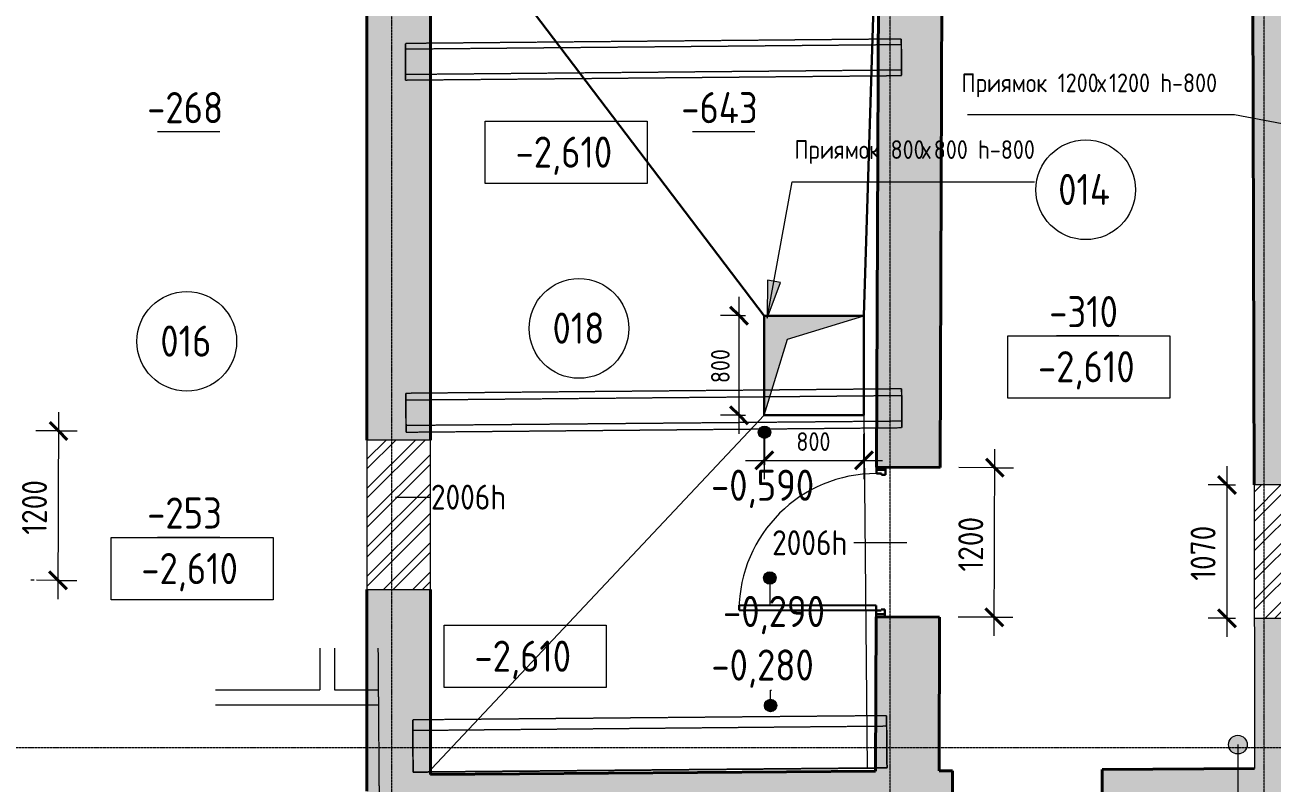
# Model space of a CAD drawing. Header units: millimetres. Extents: x -11886 to 71589, y -4690 to 48120.
# Drawn here: x 39464 to 49475, y 12971 to 19058 of the extents above; entities that cross this region are included whole.
import ezdxf

# ---------------------------------------------------------------- set-up
doc = ezdxf.new("R2010")
doc.units = ezdxf.units.MM
doc.linetypes.add('ADSK_Линия сетки', pattern=[25, 20, -2.5, 0, -2.5])
doc.linetypes.add('ADSK_Сверху', pattern=[4.5, 3, -1.5])
for name, color, linetype, lineweight in [('Аннотация', 7, 'Continuous', 20), ('Двери', 7, 'Continuous', 18), ('Каркас', 7, 'Continuous', 18), ('Марки', 7, 'Continuous', 20), ('Марки помещений', 7, 'Continuous', 20), ('Оси', 7, 'Continuous', 9), ('Отметки', 7, 'Continuous', 9), ('Размеры', 7, 'Continuous', 9), ('Размеры-100', 7, 'Continuous', 9), ('Стены внутренние', 250, 'Continuous', 18), ('Узлы', 7, 'Continuous', 18)]:
    doc.layers.add(name, color=color, linetype=linetype, lineweight=lineweight)
doc.layers.add('Линии', color=7, linetype='Continuous', lineweight=9, true_color=0x00a600)
doc.styles.add('GOST Common_1', font='GOST_Common.ttf', dxfattribs={"width": 0.9, "height": 250})
doc.styles.add('GOST Common_2', font='GOST_Common.ttf', dxfattribs={"width": 0.9, "height": 200})
doc.styles.add('GOST Common_3', font='GOST_Common.ttf', dxfattribs={"width": 0.9, "height": 150})
doc.dimstyles.new('ADSK_Основной_1_5_мм_Синий', dxfattribs={"dimscale": 304.8, "dimtxt": 150.857249, "dimasz": 0.463911, "dimexe": 0.492126, "dimexo": 0.492126, "dimgap": 0.098425, "dimtad": 1, "dimdec": 0, "dimdsep": 46, "dimtxsty": 'GOST Common_3', "dimblk1": 'OBLIQUE', "dimblk2": 'OBLIQUE', "dimsah": 1, "dimcen": 0.09, "dimdle": 0.492126, "dimazin": 2, "dimtfac": 1, "dimtdec": 4, "dimtix": 1, "dimtmove": 0, "dimatfit": 3, "dimfxl": 1, "dimtvp": 1, "dimtolj": 1, "dimtzin": 0, "dimlwd": 20, "dimlwe": 20, "dimarcsym": 2})
doc.dimstyles.new('ADSK_Основной_2_мм_Округление_до_1_мм', dxfattribs={"dimscale": 304.8, "dimtxt": 201.142999, "dimasz": 0.463911, "dimexe": 0.492126, "dimexo": 0.492126, "dimgap": 0.098425, "dimtad": 1, "dimdec": 0, "dimdsep": 46, "dimtxsty": 'GOST Common_2', "dimblk1": 'OBLIQUE', "dimblk2": 'OBLIQUE', "dimsah": 1, "dimcen": 0.09, "dimdle": 0.492126, "dimazin": 2, "dimtfac": 1, "dimtdec": 4, "dimtix": 1, "dimtmove": 0, "dimatfit": 3, "dimfxl": 1, "dimtvp": 1, "dimtolj": 1, "dimtzin": 0, "dimlwd": 20, "dimlwe": 20, "dimarcsym": 2})

# ---------------------------------------------------------------- blocks, each defined once
blk = doc.blocks.new('Балки подвала1 - Балки подвала-787333-00 План подвала кладочный')
at = {"layer": 'Каркас', "color": 253, "linetype": 'ADSK_Сверху', "true_color": 0xaaaaaa}
for p, q in [((46498, 18945), (42518, 18909)), ((46499, 18899), (46498, 18945)), ((42518, 18909), (42518, 18863)), ((46499, 18899), (42518, 18863)), ((42518, 18863), (42520, 18662)), ((46500, 18698), (46499, 18899)), ((42520, 18662), (46500, 18698)), ((42520, 18662), (42520, 18616)), ((42520, 18616), (46501, 18652)), ((46501, 18652), (46500, 18698)), ((46501, 16136), (42521, 16100)), ((46502, 16081), (46501, 16136)), ((42521, 16100), (42521, 16045)), ((46502, 16081), (42521, 16045)), ((42521, 16045), (42523, 15844)), ((46504, 15879), (46502, 16081)), ((42523, 15844), (46504, 15879)), ((42523, 15844), (42524, 15789)), ((42524, 15789), (46504, 15825)), ((46504, 15825), (46504, 15879)), ((46380, 13512), (42577, 13478)), ((42577, 13478), (42577, 13392)), ((46381, 13427), (42577, 13392)), ((46381, 13427), (46380, 13512)), ((46384, 13093), (46381, 13427)), ((42577, 13392), (42580, 13059)), ((46384, 13093), (42580, 13059))]:
    blk.add_line(p, q, dxfattribs=at)
at = {"layer": 'Каркас', "color": 253, "linetype": 'ADSK_Сверху', "true_color": 0xb2b2b2}
for p, q in [((46498, 18945), (46501, 18652)), ((42520, 18616), (42518, 18909)), ((46501, 16136), (46504, 15825)), ((42524, 15789), (42521, 16100)), ((42580, 13059), (42577, 13478)), ((46380, 13512), (46384, 13093)), ((42580, 13059), (46384, 13093))]:
    blk.add_line(p, q, dxfattribs=at)
blk = doc.blocks.new('ADSK_Марка_Помещение_ОдноЗначение - Номер-247393-00 План подвала кладочный')
at = {"layer": 'Марки помещений'}
blk.add_circle((0, 0), 4, dxfattribs=at)
blk = doc.blocks.new('Высотные отметки - Рамка-5093-00 План подвала кладочный')
at = {"layer": 'Аннотация'}
for p, q in [((-6.5, 0), (-6.5, 5)), ((-6.5, 5), (6.5, 5)), ((6.5, 5), (6.5, 0)), ((6.5, 0), (-6.5, 0))]:
    blk.add_line(p, q, dxfattribs=at)
blk = doc.blocks.new('ADSK_Марка_Перекрытие - Отметка низа-2041711-00 План подвала кладочный')
at = {"layer": 'Марки'}
blk.add_line((-2.5, 0), (2.5, 0), dxfattribs=at)
blk = doc.blocks.new('DIMBLOCK30-00 План подвала кладочный')
at = {"layer": 'Размеры-100', "lineweight": 20, "transparency": 16777216}
for p, q in [((45197, 15774), (45197, 16874)), ((45197, 16724), (45047, 16724)), ((45197, 16724), (45248, 16724)), ((45197, 15924), (45047, 15924)), ((45197, 15924), (45248, 15924))]:
    blk.add_line(p, q, dxfattribs=at)
at = {"layer": 'Размеры-100', "lineweight": 40, "transparency": 16777216}
for p, q in [((45197, 16724), (45126, 16795)), ((45197, 16724), (45268, 16653)), ((45197, 15924), (45126, 15995)), ((45197, 15924), (45268, 15853))]:
    blk.add_line(p, q, dxfattribs=at)
at = {"layer": 'Размеры-100', "color": 0, "lineweight": 20, "transparency": 16777216, "insert": (44971, 16182), "char_height": 150, "width": 340.58, "attachment_point": 1, "rotation": 90, "line_spacing_factor": 1.022761, "style": 'GOST Common_3'}
blk.add_mtext('800', dxfattribs=at)
blk = doc.blocks.new('_Oblique')
at = {"color": 0, "linetype": 'ByBlock', "lineweight": -2}
blk.add_line((-0.5, -0.5), (0.5, 0.5), dxfattribs=at)
blk = doc.blocks.new('DIMBLOCK31-00 План подвала кладочный')
at = {"layer": 'Размеры-100', "lineweight": 20, "transparency": 16777216}
for p, q in [((45398, 15562), (45398, 15774)), ((46198, 15562), (46198, 15774)), ((45248, 15562), (46348, 15562)), ((45398, 15562), (45398, 15412)), ((46198, 15562), (46198, 15412))]:
    blk.add_line(p, q, dxfattribs=at)
at = {"layer": 'Размеры-100', "lineweight": 40, "transparency": 16777216}
for p, q in [((45398, 15562), (45469, 15633)), ((46198, 15562), (46269, 15633)), ((45398, 15562), (45328, 15491)), ((46198, 15562), (46128, 15491))]:
    blk.add_line(p, q, dxfattribs=at)
at = {"layer": 'Размеры-100', "color": 0, "lineweight": 20, "transparency": 16777216, "insert": (45656, 15788), "char_height": 150, "width": 340.58, "attachment_point": 1, "line_spacing_factor": 1.022761, "style": 'GOST Common_3'}
blk.add_mtext('800', dxfattribs=at)
blk = doc.blocks.new('DIMBLOCK140-00 План подвала кладочный')
at = {"layer": 'Размеры-100', "lineweight": 40, "transparency": 16777216}
for p, q in [((49112, 15365), (49042, 15435)), ((49112, 15365), (49183, 15294)), ((49112, 14295), (49042, 14365)), ((49112, 14295), (49183, 14224))]:
    blk.add_line(p, q, dxfattribs=at)
at = {"layer": 'Размеры-100', "lineweight": 20, "transparency": 16777216}
for p, q in [((49112, 15515), (49112, 14145)), ((49112, 15365), (48962, 15365)), ((49112, 15365), (49180, 15365)), ((49112, 14295), (48962, 14295)), ((49112, 14295), (49182, 14295))]:
    blk.add_line(p, q, dxfattribs=at)
at = {"layer": 'Размеры-100', "color": 0, "lineweight": 20, "transparency": 16777216, "insert": (48821, 14596), "char_height": 200, "width": 560.47, "attachment_point": 1, "rotation": 90, "line_spacing_factor": 1.022761, "style": 'GOST Common_2'}
blk.add_mtext('1070', dxfattribs=at)
blk = doc.blocks.new('DIMBLOCK179-00 План подвала кладочный')
at = {"layer": 'Размеры-100', "lineweight": 20, "transparency": 16777216}
for p, q in [((47244, 14153), (47250, 15653)), ((47249, 15503), (46961, 15504)), ((47249, 15503), (47399, 15502)), ((47245, 14303), (46956, 14304)), ((47245, 14303), (47395, 14302))]:
    blk.add_line(p, q, dxfattribs=at)
at = {"layer": 'Размеры-100', "lineweight": 40, "transparency": 16777216}
for p, q in [((47249, 15503), (47179, 15574)), ((47249, 15503), (47320, 15432)), ((47245, 14303), (47174, 14374)), ((47245, 14303), (47315, 14232))]:
    blk.add_line(p, q, dxfattribs=at)
at = {"layer": 'Размеры-100', "color": 0, "lineweight": 20, "transparency": 16777216, "insert": (46955, 14670), "char_height": 200, "width": 560.47, "attachment_point": 1, "rotation": 89.7836, "line_spacing_factor": 1.022761, "style": 'GOST Common_2'}
blk.add_mtext('1200', dxfattribs=at)
blk = doc.blocks.new('DIMBLOCK201-00 План подвала кладочный')
at = {"layer": 'Размеры-100', "lineweight": 20, "transparency": 16777216}
for p, q in [((39734, 15948), (39729, 14448)), ((39733, 15798), (39552, 15799)), ((39733, 15798), (39883, 15798)), ((39730, 14598), (39557, 14599)), ((39730, 14598), (39880, 14598))]:
    blk.add_line(p, q, dxfattribs=at)
at = {"layer": 'Размеры-100', "lineweight": 40, "transparency": 16777216}
for p, q in [((39733, 15798), (39663, 15869)), ((39733, 15798), (39804, 15728)), ((39730, 14598), (39659, 14669)), ((39730, 14598), (39800, 14528))]:
    blk.add_line(p, q, dxfattribs=at)
at = {"layer": 'Размеры-100', "color": 0, "lineweight": 20, "transparency": 16777216, "insert": (39440, 14966), "char_height": 200, "width": 560.47, "attachment_point": 1, "rotation": 89.8342, "line_spacing_factor": 1.022761, "style": 'GOST Common_2'}
blk.add_mtext('1200', dxfattribs=at)
blk = doc.blocks.new('AC_Дверь_Однопольная - 1200х2006h Вх Пр-2627212-00 План подвала кладочный')
at = {"layer": 'Двери', "lineweight": 30}
for p, q in [((-550, 1355), (-510, 1355)), ((-550, 255), (-550, 1355)), ((-510, 1355), (-510, 255)), ((-600, 255), (-580, 255)), ((-600, 185), (-600, 255)), ((-580, 255), (-550, 255)), ((-580, 185), (-580, 255)), ((-580, 255), (-580, 185)), ((-510, 255), (-550, 255)), ((-550, 255), (-550, 215)), ((-550, 215), (-540, 215)), ((-540, 215), (-540, 185)), ((540, 215), (550, 215)), ((540, 185), (540, 215)), ((550, 255), (580, 255)), ((550, 215), (550, 255)), ((580, 255), (580, 185)), ((580, 255), (600, 255)), ((580, 185), (580, 255)), ((600, 255), (600, 185)), ((-580, 185), (-600, 185)), ((-540, 185), (-580, 185)), ((580, 185), (540, 185)), ((600, 185), (580, 185))]:
    blk.add_line(p, q, dxfattribs=at)
at = {"layer": 'Двери'}
blk.add_arc((-550, 255), 1100, 0, 90, dxfattribs=at)

msp = doc.modelspace()

# ---------------------------------------------------------------- hatches: boundary and pattern name
at = {"layer": 'Аннотация', "lineweight": 9, "true_color": 0x000080}
msp.add_hatch(color=176, dxfattribs=at).paths.add_polyline_path([(45422.46, 16703.59), (45528.18, 16989.28), (45424.09, 17008.21)])
at = {"layer": 'Аннотация', "lineweight": 9}
h = msp.add_hatch(color=256, dxfattribs=at)
edge = h.paths.add_edge_path()
edge.add_arc((49199.98, 13279.69), 75, 0, 360)
at = {"layer": 'Отметки'}
h = msp.add_hatch(color=256, dxfattribs=at)
edge = h.paths.add_edge_path()
edge.add_arc((45400, 15787.95), 50, 0, 360)
h = msp.add_hatch(color=256, dxfattribs=at)
edge = h.paths.add_edge_path()
edge.add_arc((45443.13, 14618.12), 50, 0, 360)
h = msp.add_hatch(color=256, dxfattribs=at)
edge = h.paths.add_edge_path()
edge.add_arc((45449.37, 13594.47), 50, 0, 360)
at = {"layer": 'Стены внутренние', "true_color": 0xc0c0c0}
h = msp.add_hatch(color=9, dxfattribs=at)
h.paths.add_polyline_path([(42209.75, 13036.22), (42719.75, 13039.91), (42719.75, 14525.63), (42209.75, 14525.63), (42209.75, 13541.22)])
h.paths.add_polyline_path([(42553.14, 15724.63), (42719.75, 15724.63), (42719.75, 20265.78), (42209.75, 20265.78), (42209.75, 15724.63)])
h = msp.add_hatch(color=9, dxfattribs=at)
h.paths.add_polyline_path([(46291.41, 13065.71), (46801.42, 13069.4), (46806.09, 14304.33), (46296.09, 14306.25), (46291.48, 13086.27)])
h.paths.add_polyline_path([(46810.62, 15504.32), (46828.6, 20264.72), (46318.61, 20267.93), (46301.68, 15506.24), (46543.84, 15505.33)])
h = msp.add_hatch(color=9, dxfattribs=at)
h.paths.add_polyline_path([(49731.41, 9094.22), (49852.95, 9094.22), (49848.27, 11316.17), (49338.27, 11315.09), (49342.95, 9094.22)])
h.paths.add_polyline_path([(49336.02, 12385.09), (49846.02, 12386.16), (49842, 14294.79), (49332, 14294.79), (49335.61, 12577.69)])
h.paths.add_polyline_path([(49810.11, 15364.79), (49839.75, 15364.79), (49829.56, 20207.32), (49319.56, 20207.32), (49329.75, 15364.79), (49758.6, 15364.79)])
h = msp.add_hatch(color=9, dxfattribs=at)
h.paths.add_polyline_path([(42209.75, 12526.21), (46913.29, 12560.19), (46909.6, 13070.18), (42209.75, 13036.22), (42209.75, 12577.69)])
h.paths.add_polyline_path([(48113.26, 12568.86), (49335.61, 12578.78), (49334.54, 13087.7), (48109.57, 13078.85), (48113.19, 12577.69)])
at = {"layer": 'Узлы', "true_color": 0x0000ff, "transparency": 33554560}
msp.add_hatch(color=5, dxfattribs=at).paths.add_polyline_path([(45398.24, 15923.94), (45585.36, 16535.97), (46198.24, 16723.94), (45398.24, 16723.94), (45398.24, 15925.05)])
at = {"layer": 'Узлы', "lineweight": 9}
h = msp.add_hatch(dxfattribs=at)
h.set_pattern_fill('FP_6', color=256, style=0, pattern_type=2)
h.set_pattern_definition([(45, (0, 0), (-117.8662, 117.8662), []), (45, (78.58, 0), (-117.8662, 117.8662), [])])
h.paths.add_polyline_path([(56295.81, 9883.82), (56438.73, 9883.82), (56438.73, 11123.82), (55668.73, 11123.82), (55668.73, 9883.82), (56280.81, 9883.82)])
h.paths.add_polyline_path([(56438.73, 12247.12), (56438.73, 13487.12), (55668.73, 13487.12), (55668.73, 12247.12), (56371.22, 12247.12)])
h.paths.add_polyline_path([(49332, 14294.79), (49842, 14294.79), (49839.14, 15364.79), (49329.75, 15364.79), (49331.89, 14347.12)])
h.paths.add_polyline_path([(42719.75, 14525.63), (42719.75, 15724.63), (42209.75, 15724.63), (42209.75, 14525.63)])

# ---------------------------------------------------------------- linework, layer by layer
at = {"layer": 'Аннотация', "color": 176, "lineweight": 9, "true_color": 0x000080}
for p, q in [((49174.08, 18335.32), (47029.04, 18335.32)), ((49845.15, 18208.55), (49174.08, 18335.32)), ((45422.46, 16703.59), (45621.77, 17799.57)), ((45621.77, 17799.57), (47568.44, 17799.57)), ((45424.09, 17008.21), (45422.46, 16703.59)), ((45422.46, 16703.59), (45528.18, 16989.28)), ((45528.18, 16989.28), (45424.09, 17008.21))]:
    msp.add_line(p, q, dxfattribs=at)
at = {"layer": 'Аннотация', "lineweight": 9}
for p, q in [((42439.64, 15267.05), (42722.9, 15267.05)), ((46122.14, 14901), (46116.39, 14901)), ((46542.97, 14901), (46122.14, 14901)), ((49199.98, 13279.69), (49199.98, 10774.62))]:
    msp.add_line(p, q, dxfattribs=at)
msp.add_circle((49199.98, 13279.69), 75, dxfattribs=at)
at = {"layer": 'Линии', "color": 18, "lineweight": 30, "true_color": 0x000000}
for p, q in [((42716.13, 20254.86), (45398.24, 16723.94)), ((46198.24, 16723.94), (46306.81, 20252.37)), ((45398.24, 16723.94), (45398.24, 15923.94)), ((46198.24, 16723.94), (45398.24, 16723.94)), ((46198.24, 15923.94), (46198.24, 16723.94)), ((45398.24, 15923.94), (46198.24, 15923.94))]:
    msp.add_line(p, q, dxfattribs=at)
at = {"layer": 'Линии', "color": 18, "lineweight": 18, "true_color": 0x000000}
for p, q in [((46198.24, 16723.94), (45398.24, 16723.94)), ((45398.24, 16723.94), (45398.24, 15923.94)), ((45585.36, 16535.97), (46198.24, 16723.94)), ((45398.24, 15923.94), (45585.36, 16535.97)), ((45398.24, 15923.94), (42727.89, 13086.27)), ((46198.24, 15923.94), (46223.83, 13092)), ((42719.75, 15724.63), (42209.75, 15724.63)), ((42209.75, 15724.63), (42209.75, 14525.63)), ((42719.75, 14525.63), (42719.75, 15724.63)), ((49839.75, 15364.79), (49329.75, 15364.79)), ((49329.75, 15364.79), (49334.54, 13087.7)), ((39537.42, 14599.12), (39512.42, 14599.12)), ((42209.75, 14525.63), (42719.75, 14525.63)), ((49332, 14294.79), (49842, 14294.79))]:
    msp.add_line(p, q, dxfattribs=at)
at = {"layer": 'Оси', "linetype": 'ADSK_Линия сетки'}
for p, q in [((46409.91, -3890.07), (46409.91, 44534.79)), ((49409.91, -3890.07), (49409.91, 44534.79)), ((42409.91, -3890.07), (42409.91, 21668.8)), ((-11086.22, 13256.79), (57141.72, 13256.79))]:
    msp.add_line(p, q, dxfattribs=at)
at = {"layer": 'Отметки', "lineweight": 20}
for p, q in [((45400, 15787.95), (45400, 15526.93)), ((45400, 15526.93), (45392.25, 15526.93)), ((45443.13, 14618.12), (45443.13, 14399.54)), ((45443.13, 14399.54), (45443.08, 14399.54)), ((45449.37, 13717.25), (45457.19, 13717.25)), ((45449.37, 13594.47), (45449.37, 13717.25))]:
    msp.add_line(p, q, dxfattribs=at)
at = {"layer": 'Отметки'}
for centre in [(45400, 15787.95), (45443.13, 14618.12), (45449.37, 13594.47)]:
    msp.add_circle(centre, 50, dxfattribs=at)
at = {"layer": 'Стены внутренние', "lineweight": 40}
for p, q in [((42209.75, 20265.78), (42209.75, 15724.63)), ((42719.75, 15724.63), (42719.75, 20265.78)), ((46318.6, 20265.78), (46300.62, 15506.25)), ((46810.62, 15504.32), (46828.6, 20264.72)), ((49319.56, 20207.32), (49329.75, 15364.79)), ((46300.62, 15506.25), (46810.62, 15504.32)), ((42209.75, 14525.63), (42209.75, 12906.22)), ((42719.75, 13039.91), (42719.75, 14525.63)), ((46296.09, 14306.25), (46291.41, 13065.71)), ((46806.09, 14304.33), (46296.09, 14306.25)), ((46801.42, 13069.4), (46806.09, 14304.33)), ((46291.41, 13065.71), (42719.75, 13039.91)), ((46909.6, 13070.18), (46801.42, 13069.4)), ((46913.29, 12560.19), (46909.6, 13070.18)), ((49334.54, 13087.7), (48109.57, 13078.85)), ((48109.57, 13078.85), (48113.26, 12568.86))]:
    msp.add_line(p, q, dxfattribs=at)
at = {"layer": 'Стены внутренние', "color": 253, "linetype": 'ADSK_Сверху', "true_color": 0xaaaaaa}
for p, q in [((41830.35, 14054.76), (41830.35, 13718.1)), ((41950.35, 13718.1), (41950.35, 14054.76)), ((42297.93, 14054.76), (42306.57, 12898.1)), ((41830.35, 13718.1), (40993.17, 13718.1)), ((42300.44, 13718.1), (41950.35, 13718.1)), ((40993.17, 13598.1), (42301.34, 13598.1))]:
    msp.add_line(p, q, dxfattribs=at)

# ---------------------------------------------------------------- block references
at = {"layer": 'Двери', "rotation": 89.78361787416999}
msp.add_blockref('AC_Дверь_Однопольная - 1200х2006h Вх Пр-2627212-00 План подвала кладочный', (46553.35, 14905.29), dxfattribs=at)
at = {"layer": 'Каркас', "color": 253, "linetype": 'ADSK_Сверху', "true_color": 0xaaaaaa}
msp.add_blockref('Балки подвала1 - Балки подвала-787333-00 План подвала кладочный', (0, 0), dxfattribs=at)
at = {"layer": 'Марки', "xscale": 99.99999999999993, "yscale": 99.99999999999993, "zscale": 99.99999999999993}
for p in [(40777.3, 18201.47), (45073.13, 18201.47), (47993.86, 16563.42), (40777.3, 14946.4)]:
    msp.add_blockref('ADSK_Марка_Перекрытие - Отметка низа-2041711-00 План подвала кладочный', p, dxfattribs=at)
at = {"layer": 'Марки помещений', "xscale": 99.99999999999993, "yscale": 99.99999999999993, "zscale": 99.99999999999993}
for p in [(47978.94, 17734.61), (43911.33, 16621.26), (40763.33, 16517.27)]:
    msp.add_blockref('ADSK_Марка_Помещение_ОдноЗначение - Номер-247393-00 План подвала кладочный', p, dxfattribs=at)
at = {"layer": 'Отметки', "lineweight": 20, "xscale": 99.99999999999993, "yscale": 99.99999999999993, "zscale": 99.99999999999993}
for p in [(43809.36, 17785.42), (48003.1, 16062.37), (40805.5, 14441.72), (43479.52, 13738.15)]:
    msp.add_blockref('Высотные отметки - Рамка-5093-00 План подвала кладочный', p, dxfattribs=at)

# ---------------------------------------------------------------- texts
at = {"layer": 'Аннотация', "color": 176, "lineweight": 9, "true_color": 0x000080, "char_height": 150, "attachment_point": 1, "style": 'GOST Common_3'}
for s, insert, width in [('Приямок', (46981.41, 18668.29), 836.9617), (' 1200', (47671.98, 18668.29), 483.4176), ('\\fGOST Common|b0|i0|c204|p34|;\\W.9;х', (48070.84, 18668.29), 115.443), ('1200 h-800', (48166.09, 18668.29), 1060.6326), ('Приямок', (45639.63, 18132.54), 836.9617), (' 800', (46330.19, 18132.54), 404.0505), ('800 h-800', (46758.82, 18132.54), 981.2655), ('\\fGOST Common|b0|i0|c204|p34|;\\W.9;х', (46663.57, 18132.54), 115.443)]:
    msp.add_mtext(s, dxfattribs=dict(at, insert=insert, width=width))
at = {"layer": 'Аннотация', "lineweight": 9, "char_height": 200, "width": 793.6706, "attachment_point": 1, "style": 'GOST Common_2'}
for insert in [(42722.9, 15367.05), (45461.54, 15001)]:
    msp.add_mtext('2006h', dxfattribs=dict(at, insert=insert))
at = {"layer": 'Марки', "lineweight": 9, "char_height": 250, "attachment_point": 1, "style": 'GOST Common_1'}
for s, insert, width in [('-268', (40445.37, 18519.3), 779.2402), ('-643', (44732.2, 18519.3), 800.8858), ('-310', (47685.78, 16881.26), 721.5187), ('-253', (40445.37, 15264.23), 779.2402)]:
    msp.add_mtext(s, dxfattribs=dict(at, insert=insert, width=width))
at = {"layer": 'Марки помещений', "lineweight": 9, "char_height": 250, "attachment_point": 1, "style": 'GOST Common_1'}
for s, insert, width in [('014', (47757.98, 17862.33), 548.3542), ('018', (43698.92, 16748.98), 526.7087), ('016', (40550.93, 16645), 526.7087)]:
    msp.add_mtext(s, dxfattribs=dict(at, insert=insert, width=width))
at = {"layer": 'Отметки', "lineweight": 20, "char_height": 250, "attachment_point": 1, "line_spacing_factor": 1.022761, "style": 'GOST Common_1'}
for s, insert, width in [('-2,610', (43402.06, 18162.13), 977.5323), ('-2,610', (47595.79, 16439.08), 977.5323), ('-0,590', (44971.32, 15487.57), 1028.8226), ('-2,610', (40398.19, 14818.43), 977.5323), ('-0,290', (45067.78, 14474.02), 1028.8226), ('-2,610', (43072.21, 14114.86), 977.5323), ('-0,280', (44974.13, 14043.95), 1028.8226)]:
    msp.add_mtext(s, dxfattribs=dict(at, insert=insert, width=width))

# ---------------------------------------------------------------- dimensions: what is measured, and where the dimension line sits
at = {"layer": 'Размеры', "lineweight": 20}
for base, p1, p2, angle, dimstyle, override, picture, middle in [((45197.04, 16723.94), (45398.24, 15923.94), (45398.24, 16723.94), 90, 'ADSK_Основной_1_5_мм_Синий', {"dimpost": '<>', "dimfxl": 800}, 'DIMBLOCK30-00 План подвала кладочный', (45092.04, 16323.94)), ((39729.82, 14598.5), (39401.75, 15799.45), (39406.91, 14599.43), 89.834166, 'ADSK_Основной_2_мм_Округление_до_1_мм', {"dimpost": '<>', "dimfxl": 1200.030723}, 'DIMBLOCK201-00 План подвала кладочный', (39601.56, 15198.87)), ((47249.38, 15502.66), (46806.09, 14304.33), (46810.62, 15504.32), 89.783618, 'ADSK_Основной_2_мм_Округление_до_1_мм', {"dimpost": '<>', "dimfxl": 1200}, 'DIMBLOCK179-00 План подвала кладочный', (47117.12, 14903.16)), ((49112.27, 14294.79), (49329.75, 15364.79), (49332, 14294.79), 90, 'ADSK_Основной_2_мм_Округление_до_1_мм', {"dimpost": '<>', "dimfxl": 1070.00237}, 'DIMBLOCK140-00 План подвала кладочный', (48982.27, 14829.79))]:
    dim = msp.add_linear_dim(base=base, p1=p1, p2=p2, angle=angle, dimstyle=dimstyle, override=override, dxfattribs=at)
    dim.commit()
    dim.dimension.update_dxf_attribs({"geometry": picture, "text_midpoint": middle})
dim = msp.add_linear_dim(base=(46198.24, 15561.98), p1=(45398.24, 15923.94), p2=(46198.24, 15923.94), dimstyle='ADSK_Основной_1_5_мм_Синий', override={"dimpost": '<>', "dimfxl": 800}, dxfattribs=at)
dim.commit()
dim.dimension.update_dxf_attribs({"geometry": 'DIMBLOCK31-00 План подвала кладочный', "text_midpoint": (45798.24, 15666.98)})

doc.saveas('drawing.dxf')
